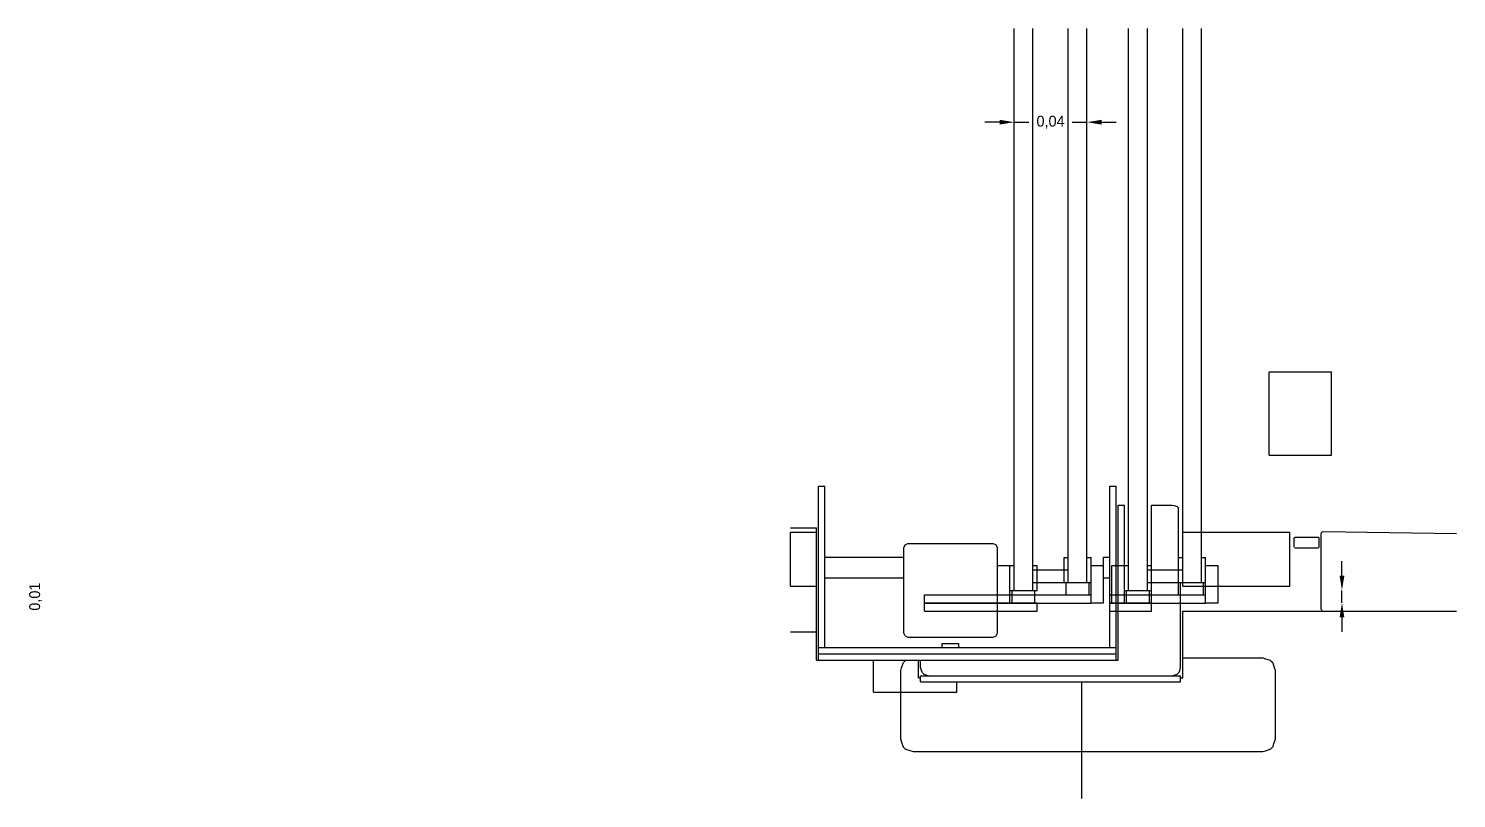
# Model space of a CAD drawing. Header units: metres. Extents: x 0 to 31.2, y 0 to 0.7.
# Drawn here: x 9.634 to 10.32, y 0 to 0.37 of the extents above; entities that cross this region are included whole.
import ezdxf

# ---------------------------------------------------------------- set-up
doc = ezdxf.new("R2010")
doc.units = ezdxf.units.M
doc.layers.add('COTAS', color=4, linetype='Continuous')
doc.layers.add('G_MEDIDO', color=8, linetype='Continuous')
doc.dimstyles.get("Standard").update_dxf_attribs({"dimtxt": 2.5, "dimasz": 2.5, "dimexe": 1.25, "dimexo": 0.625, "dimtad": 1, "dimcen": 2.5, "dimazin": 3, "dimtfac": 1, "dimtmove": 0, "dimatfit": 3})

# ---------------------------------------------------------------- blocks, each defined once
blk = doc.blocks.new('_CLOSEDFILLED')
at = {"color": 0, "linetype": 'BYBLOCK'}
blk.add_solid([(-1, 0.164), (0, 0), (-1, -0.164)], dxfattribs=at)
blk = doc.blocks.new('*D3')
for p, q in [((10.1005, 0.325), (10.0935, 0.325)), ((10.1075, 0.325), (10.1075, 0.325)), ((10.1075, 0.325), (10.1146, 0.325)), ((10.1354, 0.325), (10.1425, 0.325)), ((10.1425, 0.325), (10.1425, 0.325)), ((10.1495, 0.325), (10.1565, 0.325))]:
    blk.add_line(p, q)
at = {"layer": 'Defpoints'}
for p in [(10.1075, 0.325), (10.1075, 0.325), (10.1425, 0.325)]:
    blk.add_point(p, dxfattribs=at)
at = {"layer": 'COTAS', "xscale": 0.007, "yscale": 0.007}
blk.add_blockref('_CLOSEDFILLED', (10.1075, 0.325), dxfattribs=at)
at = {"layer": 'COTAS', "xscale": 0.007, "yscale": 0.007, "rotation": 180}
blk.add_blockref('_CLOSEDFILLED', (10.1425, 0.325), dxfattribs=at)
at = {"layer": 'COTAS', "insert": (10.125, 0.325), "char_height": 0.0052, "attachment_point": 5}
blk.add_mtext('0,04', dxfattribs=at)
blk = doc.blocks.new('*D4')
for p, q in [((10.265, 0.107), (10.265, 0.114)), ((10.265, 0.1), (10.265, 0.1)), ((10.265, 0.094), (10.265, 0.1)), ((10.265, 0.094), (10.265, 0.094)), ((10.265, 0.087), (10.265, 0.08))]:
    blk.add_line(p, q)
at = {"layer": 'Defpoints'}
for p in [(10.265, 0.1), (10.265, 0.094), (10.265, 0.094)]:
    blk.add_point(p, dxfattribs=at)
at = {"layer": 'COTAS', "xscale": 0.007, "yscale": 0.007}
for p, rotation in [((10.265, 0.1), 270), ((10.265, 0.094), 90)]:
    blk.add_blockref('_CLOSEDFILLED', p, dxfattribs=dict(at, rotation=rotation))
at = {"layer": 'COTAS', "insert": (9.6374, 0.097), "char_height": 0.0052, "attachment_point": 5, "rotation": 90}
blk.add_mtext('0,01', dxfattribs=at)

msp = doc.modelspace()

# ---------------------------------------------------------------- linework, layer by layer
at = {"layer": 'G_MEDIDO'}
for p, q in [((10.1075, 0.112), (10.1075, 0.37)), ((10.1165, 0.112), (10.1165, 0.37)), ((10.1335, 0.11581), (10.1335, 0.37)), ((10.1425, 0.11581), (10.1425, 0.37)), ((10.1625, 0.112), (10.1625, 0.37)), ((10.1715, 0.112), (10.1715, 0.37)), ((10.1885, 0.128), (10.1885, 0.37)), ((10.1975, 0.128), (10.1975, 0.37)), ((10.23, 0.18076), (10.23, 0.205)), ((10.23, 0.205), (10.24182, 0.205)), ((10.24182, 0.205), (10.26, 0.205)), ((10.26, 0.18924), (10.26, 0.205)), ((10.26, 0.165), (10.26, 0.18924)), ((10.23, 0.165), (10.23, 0.18076)), ((10.23, 0.165), (10.24818, 0.165)), ((10.24818, 0.165), (10.26, 0.165)), ((10.0135, 0.0725), (10.0135, 0.15)), ((10.0135, 0.15), (10.0165, 0.15)), ((10.0165, 0.116), (10.0165, 0.15)), ((10.1535, 0.116), (10.1535, 0.15)), ((10.1535, 0.15), (10.1565, 0.15)), ((10.1565, 0.112), (10.1565, 0.15)), ((10.1575, 0.141), (10.1605, 0.141)), ((10.1575, 0.112), (10.1575, 0.141)), ((10.1605, 0.112), (10.1605, 0.141)), ((10.1735, 0.141), (10.1835, 0.141)), ((10.1735, 0.112), (10.1735, 0.141)), ((10.1835, 0.141), (10.18438, 0.14072)), ((10.18438, 0.14072), (10.18581, 0.14026)), ((10.18581, 0.14026), (10.18601, 0.1401)), ((10.18601, 0.1401), (10.18633, 0.13983)), ((10.1865, 0.13962), (10.18633, 0.13983)), ((10.1865, 0.11581), (10.1865, 0.13962)), ((10, 0.13), (10.0125, 0.13)), ((10, 0.11225), (10, 0.128)), ((10, 0.128), (10.0125, 0.128)), ((10.0125, 0.128), (10.0125, 0.13)), ((10.0125, 0.102), (10.0125, 0.128)), ((10.1885, 0.11581), (10.1885, 0.128)), ((10.1885, 0.128), (10.1975, 0.128)), ((10.1975, 0.11581), (10.1975, 0.128)), ((10.1975, 0.128), (10.24, 0.128)), ((10.24, 0.11775), (10.24, 0.128)), ((10.242, 0.125), (10.24215, 0.12535)), ((10.242, 0.121), (10.242, 0.125)), ((10.24215, 0.12535), (10.2425, 0.1255)), ((10.2425, 0.1255), (10.2535, 0.1255)), ((10.2535, 0.1255), (10.25385, 0.12535)), ((10.254, 0.125), (10.25385, 0.12535)), ((10.254, 0.121), (10.254, 0.125)), ((10.255, 0.12727), (10.25529, 0.12798)), ((10.255, 0.091), (10.255, 0.12727)), ((10.25529, 0.12798), (10.256, 0.12826)), ((10.256, 0.12826), (10.32, 0.1273)), ((10.0545, 0.1205), (10.05509, 0.12191)), ((10.0545, 0.116), (10.0545, 0.1205)), ((10.05509, 0.12191), (10.0565, 0.1225)), ((10.0565, 0.1225), (10.0975, 0.1225)), ((10.0975, 0.1225), (10.09891, 0.12191)), ((10.0995, 0.1205), (10.09891, 0.12191)), ((10.0995, 0.112), (10.0995, 0.1205)), ((10.24, 0.102), (10.24, 0.11775)), ((10.24215, 0.12065), (10.242, 0.121)), ((10.24215, 0.12065), (10.2425, 0.1205)), ((10.2425, 0.1205), (10.2535, 0.1205)), ((10.2535, 0.1205), (10.25385, 0.12065)), ((10.25385, 0.12065), (10.254, 0.121)), ((10, 0.102), (10, 0.11225)), ((10.0165, 0.106), (10.0165, 0.116)), ((10.0165, 0.116), (10.0545, 0.116)), ((10.0545, 0.106), (10.0545, 0.116)), ((10.0995, 0.09781), (10.0995, 0.112)), ((10.0995, 0.112), (10.1055, 0.112)), ((10.1055, 0.1), (10.1055, 0.112)), ((10.1055, 0.112), (10.1075, 0.112)), ((10.1075, 0.1), (10.1075, 0.112)), ((10.1165, 0.10981), (10.1165, 0.112)), ((10.1165, 0.112), (10.1185, 0.112)), ((10.1165, 0.10381), (10.1165, 0.10981)), ((10.1165, 0.10981), (10.1185, 0.10981)), ((10.1185, 0.10981), (10.1185, 0.112)), ((10.1185, 0.10381), (10.1185, 0.10981)), ((10.1185, 0.10981), (10.1315, 0.10981)), ((10.1315, 0.10981), (10.1315, 0.11581)), ((10.1315, 0.11581), (10.1335, 0.11581)), ((10.1315, 0.10381), (10.1315, 0.10981)), ((10.1315, 0.10981), (10.1335, 0.10981)), ((10.1335, 0.10981), (10.1335, 0.11581)), ((10.1335, 0.10381), (10.1335, 0.10981)), ((10.1425, 0.10381), (10.1425, 0.11581)), ((10.1425, 0.11581), (10.1445, 0.11581)), ((10.1445, 0.112), (10.1445, 0.11581)), ((10.1445, 0.10381), (10.1445, 0.112)), ((10.1445, 0.112), (10.1505, 0.112)), ((10.1505, 0.112), (10.1505, 0.116)), ((10.1505, 0.116), (10.1535, 0.116)), ((10.1505, 0.106), (10.1505, 0.112)), ((10.1535, 0.106), (10.1535, 0.116)), ((10.1545, 0.09781), (10.1545, 0.112)), ((10.1545, 0.112), (10.1565, 0.112)), ((10.1565, 0.09781), (10.1565, 0.112)), ((10.1565, 0.112), (10.1575, 0.112)), ((10.1575, 0.09781), (10.1575, 0.112)), ((10.1575, 0.112), (10.1605, 0.112)), ((10.1605, 0.1), (10.1605, 0.112)), ((10.1605, 0.112), (10.1625, 0.112)), ((10.1625, 0.1), (10.1625, 0.112)), ((10.1715, 0.10981), (10.1715, 0.112)), ((10.1715, 0.112), (10.1735, 0.112)), ((10.1715, 0.10381), (10.1715, 0.10981)), ((10.1715, 0.10981), (10.1735, 0.10981)), ((10.1735, 0.10981), (10.1735, 0.112)), ((10.1735, 0.10381), (10.1735, 0.10981)), ((10.1735, 0.10981), (10.1865, 0.10981)), ((10.1865, 0.10981), (10.1865, 0.11581)), ((10.1865, 0.11581), (10.1885, 0.11581)), ((10.1865, 0.10381), (10.1865, 0.10981)), ((10.1865, 0.10981), (10.1885, 0.10981)), ((10.1885, 0.10981), (10.1885, 0.11581)), ((10.1885, 0.10381), (10.1885, 0.10981)), ((10.1975, 0.10381), (10.1975, 0.11581)), ((10.1975, 0.11581), (10.1995, 0.11581)), ((10.1995, 0.112), (10.1995, 0.11581)), ((10.1995, 0.10381), (10.1995, 0.112)), ((10.1995, 0.112), (10.2055, 0.112)), ((10.2055, 0.102), (10.2055, 0.112)), ((10.0165, 0.0725), (10.0165, 0.106)), ((10.0165, 0.106), (10.0545, 0.106)), ((10.0545, 0.0795), (10.0545, 0.106)), ((10.1165, 0.1), (10.1165, 0.10381)), ((10.1165, 0.10381), (10.1185, 0.10381)), ((10.1185, 0.1), (10.1185, 0.10381)), ((10.1185, 0.10381), (10.1315, 0.10381)), ((10.1315, 0.10381), (10.1325, 0.10381)), ((10.1325, 0.09781), (10.1325, 0.10381)), ((10.1325, 0.10381), (10.1335, 0.10381)), ((10.1335, 0.10381), (10.13574, 0.10381)), ((10.13574, 0.10381), (10.1425, 0.10381)), ((10.1425, 0.10381), (10.1435, 0.10381)), ((10.1435, 0.09781), (10.1435, 0.10381)), ((10.1435, 0.10381), (10.1445, 0.10381)), ((10.1445, 0.09781), (10.1445, 0.10381)), ((10.1505, 0.094), (10.1505, 0.106)), ((10.1505, 0.106), (10.1535, 0.106)), ((10.1535, 0.09781), (10.1535, 0.106)), ((10.1715, 0.1), (10.1715, 0.10381)), ((10.1715, 0.10381), (10.1735, 0.10381)), ((10.1735, 0.1), (10.1735, 0.10381)), ((10.1735, 0.10381), (10.1865, 0.10381)), ((10.1865, 0.09781), (10.1865, 0.10381)), ((10.1865, 0.10381), (10.1875, 0.10381)), ((10.1875, 0.09781), (10.1875, 0.10381)), ((10.1875, 0.10381), (10.1885, 0.10381)), ((10.1885, 0.10381), (10.19074, 0.10381)), ((10.1885, 0.102), (10.1885, 0.10381)), ((10.19074, 0.10381), (10.1975, 0.10381)), ((10.1975, 0.10381), (10.1985, 0.10381)), ((10.1985, 0.102), (10.1985, 0.10381)), ((10.1985, 0.10381), (10.1995, 0.10381)), ((10.1995, 0.102), (10.1995, 0.10381)), ((10, 0.102), (10.0125, 0.102)), ((10.0125, 0.08), (10.0125, 0.102)), ((10.0645, 0.094), (10.0645, 0.09781)), ((10.0645, 0.09781), (10.0995, 0.09781)), ((10.0995, 0.094), (10.0995, 0.09781)), ((10.0995, 0.09781), (10.1055, 0.09781)), ((10.1055, 0.1), (10.1065, 0.1)), ((10.1055, 0.09781), (10.1055, 0.1)), ((10.1055, 0.09781), (10.1065, 0.09781)), ((10.1055, 0.094), (10.1055, 0.09781)), ((10.1065, 0.09781), (10.1065, 0.1)), ((10.1065, 0.1), (10.1075, 0.1)), ((10.1065, 0.094), (10.1065, 0.09781)), ((10.1065, 0.09781), (10.1175, 0.09781)), ((10.1075, 0.1), (10.10975, 0.1)), ((10.10975, 0.1), (10.1165, 0.1)), ((10.1165, 0.1), (10.1175, 0.1)), ((10.1175, 0.09781), (10.1175, 0.1)), ((10.1175, 0.1), (10.1185, 0.1)), ((10.1175, 0.094), (10.1175, 0.09781)), ((10.1175, 0.09781), (10.1325, 0.09781)), ((10.1325, 0.09781), (10.1435, 0.09781)), ((10.1435, 0.09781), (10.1445, 0.09781)), ((10.1445, 0.094), (10.1445, 0.09781)), ((10.1535, 0.094), (10.1535, 0.09781)), ((10.1535, 0.09781), (10.1545, 0.09781)), ((10.1545, 0.09781), (10.1565, 0.09781)), ((10.1545, 0.094), (10.1545, 0.09781)), ((10.1565, 0.094), (10.1565, 0.09781)), ((10.1565, 0.09781), (10.1575, 0.09781)), ((10.1575, 0.094), (10.1575, 0.09781)), ((10.1575, 0.09781), (10.1605, 0.09781)), ((10.1605, 0.09781), (10.1605, 0.1)), ((10.1605, 0.1), (10.1615, 0.1)), ((10.1605, 0.094), (10.1605, 0.09781)), ((10.1605, 0.09781), (10.1615, 0.09781)), ((10.1615, 0.09781), (10.1615, 0.1)), ((10.1615, 0.1), (10.1625, 0.1)), ((10.1615, 0.094), (10.1615, 0.09781)), ((10.1615, 0.09781), (10.1725, 0.09781)), ((10.1625, 0.1), (10.16475, 0.1)), ((10.16475, 0.1), (10.1715, 0.1)), ((10.1715, 0.1), (10.1725, 0.1)), ((10.1725, 0.09781), (10.1725, 0.1)), ((10.1725, 0.1), (10.1735, 0.1)), ((10.1725, 0.094), (10.1725, 0.09781)), ((10.1725, 0.09781), (10.1735, 0.09781)), ((10.1735, 0.09781), (10.1735, 0.1)), ((10.1735, 0.094), (10.1735, 0.09781)), ((10.1735, 0.09781), (10.1865, 0.09781)), ((10.1865, 0.09781), (10.1875, 0.09781)), ((10.1875, 0.09381), (10.1875, 0.09781)), ((10.1875, 0.09781), (10.1985, 0.09781)), ((10.1885, 0.102), (10.1985, 0.102)), ((10.1985, 0.102), (10.1995, 0.102)), ((10.1985, 0.09781), (10.1985, 0.102)), ((10.1985, 0.09781), (10.1995, 0.09781)), ((10.1995, 0.102), (10.2055, 0.102)), ((10.1995, 0.09781), (10.1995, 0.102)), ((10.1995, 0.094), (10.1995, 0.09781)), ((10.2055, 0.102), (10.24, 0.102)), ((10.2055, 0.094), (10.2055, 0.102)), ((10.0645, 0.09381), (10.0645, 0.094)), ((10.0645, 0.094), (10.0995, 0.094)), ((10.0645, 0.09), (10.0645, 0.09381)), ((10.0645, 0.09381), (10.0995, 0.09381)), ((10.0645, 0.09), (10.0995, 0.09)), ((10.0995, 0.09381), (10.0995, 0.094)), ((10.0995, 0.094), (10.1055, 0.094)), ((10.0995, 0.09), (10.0995, 0.09381)), ((10.0995, 0.09381), (10.1185, 0.09381)), ((10.0995, 0.0795), (10.0995, 0.09)), ((10.0995, 0.09), (10.1185, 0.09)), ((10.1055, 0.094), (10.1065, 0.094)), ((10.1065, 0.094), (10.1175, 0.094)), ((10.1175, 0.094), (10.1185, 0.094)), ((10.1185, 0.09381), (10.1185, 0.094)), ((10.1185, 0.09), (10.1185, 0.09381)), ((10.1185, 0.09381), (10.1445, 0.09381)), ((10.1445, 0.09381), (10.1445, 0.094)), ((10.1445, 0.094), (10.1505, 0.094)), ((10.1535, 0.09381), (10.1535, 0.094)), ((10.1535, 0.094), (10.1545, 0.094)), ((10.1535, 0.09), (10.1535, 0.09381)), ((10.1535, 0.09381), (10.1565, 0.09381)), ((10.1535, 0.0725), (10.1535, 0.09)), ((10.1535, 0.09), (10.1565, 0.09)), ((10.1545, 0.094), (10.1565, 0.094)), ((10.1565, 0.09381), (10.1565, 0.094)), ((10.1565, 0.094), (10.1575, 0.094)), ((10.1565, 0.09), (10.1565, 0.09381)), ((10.1565, 0.09381), (10.1575, 0.09381)), ((10.1565, 0.0725), (10.1565, 0.09)), ((10.1565, 0.09), (10.1575, 0.09)), ((10.1575, 0.09381), (10.1575, 0.094)), ((10.1575, 0.094), (10.1605, 0.094)), ((10.1575, 0.09), (10.1575, 0.09381)), ((10.1575, 0.09381), (10.1735, 0.09381)), ((10.1575, 0.0665), (10.1575, 0.09)), ((10.1575, 0.09), (10.1735, 0.09)), ((10.1605, 0.094), (10.1615, 0.094)), ((10.1615, 0.094), (10.1725, 0.094)), ((10.1725, 0.094), (10.1735, 0.094)), ((10.1735, 0.09381), (10.1735, 0.094)), ((10.1735, 0.09), (10.1735, 0.09381)), ((10.1735, 0.09381), (10.1875, 0.09381)), ((10.1875, 0.09128), (10.1875, 0.09381)), ((10.1875, 0.09381), (10.1995, 0.09381)), ((10.1875, 0.063), (10.1875, 0.09128)), ((10.1885, 0.09), (10.256, 0.09)), ((10.1885, 0.0675), (10.1885, 0.09)), ((10.1995, 0.09381), (10.1995, 0.094)), ((10.1995, 0.094), (10.2055, 0.094)), ((10.25529, 0.09029), (10.255, 0.091)), ((10.25529, 0.09029), (10.256, 0.09)), ((10.256, 0.09), (10.32, 0.09)), ((10, 0.08), (10.0125, 0.08)), ((10.0125, 0.0665), (10.0125, 0.08)), ((10.05509, 0.07809), (10.0545, 0.0795)), ((10.05509, 0.07809), (10.0565, 0.0775)), ((10.0565, 0.0775), (10.0975, 0.0775)), ((10.0975, 0.0775), (10.09891, 0.07809)), ((10.09891, 0.07809), (10.0995, 0.0795)), ((10.0135, 0.0695), (10.0135, 0.0725)), ((10.0135, 0.0725), (10.0165, 0.0725)), ((10.0135, 0.0665), (10.0135, 0.0695)), ((10.0135, 0.0695), (10.1565, 0.0695)), ((10.0165, 0.0725), (10.073, 0.0725)), ((10.073, 0.0725), (10.073, 0.0745)), ((10.073, 0.0745), (10.081, 0.0745)), ((10.073, 0.0725), (10.081, 0.0725)), ((10.081, 0.0725), (10.081, 0.0745)), ((10.081, 0.0725), (10.1535, 0.0725)), ((10.1535, 0.0725), (10.1565, 0.0725)), ((10.1565, 0.0695), (10.1565, 0.0725)), ((10.1565, 0.0665), (10.1565, 0.0695)), ((10.0125, 0.0665), (10.0135, 0.0665)), ((10.0135, 0.0665), (10.04, 0.0665)), ((10.04, 0.0665), (10.05586, 0.0665)), ((10.04, 0.0635), (10.04, 0.0665)), ((10.04, 0.051), (10.04, 0.0635)), ((10.053, 0.0615), (10.05342, 0.06281)), ((10.05342, 0.06281), (10.05411, 0.06497)), ((10.05411, 0.06497), (10.05435, 0.06526)), ((10.05435, 0.06526), (10.05476, 0.06574)), ((10.05476, 0.06574), (10.05505, 0.06599)), ((10.05505, 0.06599), (10.05553, 0.06639)), ((10.05553, 0.06639), (10.05586, 0.0665)), ((10.05586, 0.0665), (10.0615, 0.0665)), ((10.0615, 0.058), (10.0615, 0.0665)), ((10.0615, 0.0665), (10.0625, 0.0665)), ((10.0625, 0.063), (10.0625, 0.0665)), ((10.0625, 0.0665), (10.1565, 0.0665)), ((10.06296, 0.06157), (10.0625, 0.063)), ((10.1565, 0.0665), (10.1575, 0.0665)), ((10.18704, 0.06157), (10.1875, 0.063)), ((10.1885, 0.0675), (10.227, 0.0675)), ((10.1885, 0.058), (10.1885, 0.0675)), ((10.227, 0.0675), (10.22831, 0.06708)), ((10.22831, 0.06708), (10.23047, 0.06639)), ((10.23047, 0.06639), (10.23076, 0.06615)), ((10.23076, 0.06615), (10.23124, 0.06574)), ((10.23165, 0.06526), (10.23124, 0.06574)), ((10.23189, 0.06497), (10.23165, 0.06526)), ((10.23258, 0.06281), (10.23189, 0.06497)), ((10.233, 0.0615), (10.23258, 0.06281)), ((10.053, 0.051), (10.053, 0.0615)), ((10.0615, 0.058), (10.0625, 0.058)), ((10.0625, 0.058), (10.0625, 0.059)), ((10.0625, 0.059), (10.0665, 0.059)), ((10.0625, 0.056), (10.0625, 0.058)), ((10.0625, 0.056), (10.08, 0.056)), ((10.06324, 0.06068), (10.06296, 0.06157)), ((10.06351, 0.06037), (10.06324, 0.06068)), ((10.06367, 0.06017), (10.06351, 0.06037)), ((10.06367, 0.06017), (10.06387, 0.06001)), ((10.06387, 0.06001), (10.06418, 0.05974)), ((10.06418, 0.05974), (10.06507, 0.05946)), ((10.06507, 0.05946), (10.0665, 0.059)), ((10.0665, 0.059), (10.11122, 0.059)), ((10.08, 0.056), (10.14, 0.056)), ((10.08, 0.051), (10.08, 0.056)), ((10.11122, 0.059), (10.1835, 0.059)), ((10.14, 0.0295), (10.14, 0.056)), ((10.14, 0.056), (10.1875, 0.056)), ((10.1835, 0.059), (10.18439, 0.05928)), ((10.1835, 0.059), (10.1875, 0.059)), ((10.18439, 0.05928), (10.18581, 0.05974)), ((10.18581, 0.05974), (10.18601, 0.0599)), ((10.18601, 0.0599), (10.18633, 0.06017)), ((10.18633, 0.06017), (10.18649, 0.06037)), ((10.18649, 0.06037), (10.18676, 0.06068)), ((10.18676, 0.06068), (10.18704, 0.06157)), ((10.1875, 0.058), (10.1875, 0.059)), ((10.1875, 0.058), (10.1885, 0.058)), ((10.1875, 0.056), (10.1875, 0.058)), ((10.233, 0.04097), (10.233, 0.0615)), ((10.04, 0.051), (10.05223, 0.051)), ((10.05223, 0.051), (10.053, 0.051)), ((10.053, 0.04097), (10.053, 0.051)), ((10.053, 0.051), (10.08, 0.051)), ((10.053, 0.0285), (10.053, 0.04097)), ((10.233, 0.0285), (10.233, 0.04097)), ((10.05369, 0.02634), (10.053, 0.0285)), ((10.14, 0.0225), (10.14, 0.0295)), ((10.23231, 0.02634), (10.233, 0.0285)), ((10.05411, 0.02503), (10.05369, 0.02634)), ((10.05451, 0.02455), (10.05411, 0.02503)), ((10.05476, 0.02426), (10.05451, 0.02455)), ((10.05476, 0.02426), (10.05505, 0.02401)), ((10.05505, 0.02401), (10.05553, 0.02361)), ((10.05553, 0.02361), (10.05684, 0.02319)), ((10.05684, 0.02319), (10.059, 0.0225)), ((10.059, 0.0225), (10.1225, 0.0225)), ((10.1225, 0.0225), (10.14, 0.0225)), ((10.14, 0), (10.14, 0.0225)), ((10.14, 0.0225), (10.227, 0.0225)), ((10.227, 0.0225), (10.22831, 0.02292)), ((10.22831, 0.02292), (10.23047, 0.02361)), ((10.23047, 0.02361), (10.23076, 0.02385)), ((10.23076, 0.02385), (10.23124, 0.02426)), ((10.23124, 0.02426), (10.23149, 0.02455)), ((10.23149, 0.02455), (10.23189, 0.02503)), ((10.23189, 0.02503), (10.23231, 0.02634))]:
    msp.add_line(p, q, dxfattribs=at)

# ---------------------------------------------------------------- dimensions: what is measured, and where the dimension line sits
at = {"layer": 'COTAS'}
dim = msp.add_linear_dim(base=(10.1075, 0.325), p1=(10.1075, 0.325), p2=(10.1425, 0.325), dimstyle='Standard', override={"dimtxt": 0.0052, "dimasz": 0.007}, dxfattribs=at)
dim.commit()
dim.dimension.update_dxf_attribs({"geometry": '*D3', "text_midpoint": (10.125, 0.325)})
dim = msp.add_linear_dim(base=(10.265, 0.094), p1=(10.265, 0.094), p2=(10.265, 0.1), angle=90, dimstyle='Standard', override={"dimtxt": 0.0052, "dimasz": 0.007}, dxfattribs=at)
dim.commit()
dim.dimension.update_dxf_attribs({"geometry": '*D4', "text_midpoint": (9.6374, 0.097)})

doc.saveas('drawing.dxf')
